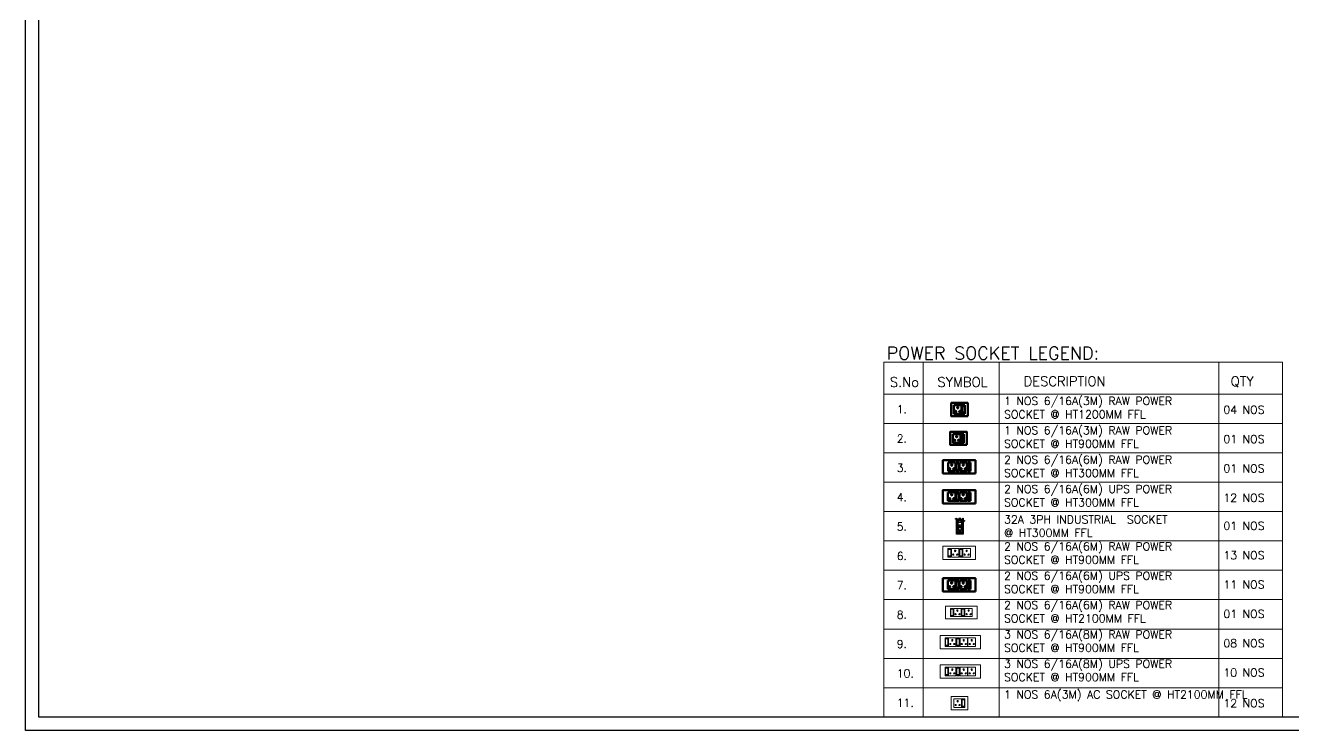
# Model space of a CAD drawing. Extents: x 3550807 to 4078732, y -628171 to -515859.
# Drawn here: x 3658105 to 3679765, y -551399 to -539353 of the extents above; entities that cross this region are included whole.
import ezdxf

# ---------------------------------------------------------------- set-up
doc = ezdxf.new("R2010")
doc.units = 0
doc.header["$LTSCALE"] = 6
doc.header["$MEASUREMENT"] = 0
doc.linetypes.add('ACAD_ISO04W100', pattern=[30, 24, -3, 0, -3])
doc.linetypes.add('CONTINU', pattern=[0])
doc.layers.get('0').update_dxf_attribs({"linetype": 'CONTINUOUS'})
for name, color, linetype, lineweight in [('axes', 40, 'ACAD_ISO04W100', 25), ('ELE 32A 3PH INDUSTRIAL SOCKET', 1, 'CONTINUOUS', 20), ('ELE-1 NO 6-16A RAW POWER SOCKET', 1, 'CONTINUOUS', 0), ('ELE-2NOS OF 6-16 RAW POWER SOCKET', 1, 'CONTINUOUS', 20), ('ELE-3NOS 6-16A POWER SOCKET', 5, 'CONTINUOUS', 25), ('ELE. 2N0S OF 6-16 UPS SOCKETS', 191, 'CONTINUOUS', 15)]:
    doc.layers.add(name, color=color, linetype=linetype, lineweight=lineweight)
doc.layers.add('ELE-6A AC SOCKET', color=7, linetype='CONTINUOUS', true_color=0x00ceb6)
doc.layers.add('ELE-8M 6-16A UPS SOCKET', color=223, linetype='CONTINUOUS')
doc.layers.add('ELE-LIGHTING WIRRING', color=7, linetype='CONTINUOUS')
doc.styles.add('ROMANS', font='romans.shx')

# ---------------------------------------------------------------- blocks, each defined once
blk = doc.blocks.new('6-16A RAW POWER SOCKET 3M')
at = {"layer": 'ELE-1 NO 6-16A RAW POWER SOCKET', "lineweight": 50}
for p, q in [((0, 58), (72, 58)), ((0, 58), (72, 58)), ((0, 33), (0, 58)), ((0, 58), (0, 33)), ((72, 33), (0, 33)), ((0, 29), (0, -35)), ((72, 29), (0, 29)), ((8, 56), (64, 56)), ((8, 35), (8, 56)), ((64, 35), (8, 35)), ((62, 56), (62, 35)), ((64, 56), (64, 35)), ((72, 58), (72, 33)), ((72, -35), (72, 29)), ((0, -35), (72, -35))]:
    blk.add_line(p, q, dxfattribs=at)
blk.add_lwpolyline([(92, 82), (92, -58), (-20, -58), (-20, 82)], close=True, dxfattribs=at)
for centre, radius, start, end in [((18, -3), 4.93, 37.1584, 322.8416), ((23, -3), 3.14, 251.4031, 108.5969), ((50, 15), 4.24, 357.49, 264.7311), ((53, 12), 3.43, 194.9049, 67.3162), ((50, -21), 4.24, 95.2689, 2.51), ((53, -18), 3.43, 292.6838, 165.0951)]:
    blk.add_arc(centre, radius, start, end, dxfattribs=at)
blk = doc.blocks.new('6 MODULES RAW POWER')
at = {"layer": 'ELE-2NOS OF 6-16 RAW POWER SOCKET', "color": 1, "ltscale": 300}
for p, q in [((-6, 92), (-6, 20)), ((-6, 92), (-6, 20)), ((19, 92), (-6, 92)), ((-6, 92), (19, 92)), ((-6, 20), (19, 20)), ((-4, 84), (-4, 28)), ((17, 84), (-4, 84)), ((-4, 30), (17, 30)), ((-4, 28), (17, 28)), ((17, 28), (17, 84)), ((19, 20), (19, 92)), ((23, 92), (87, 92)), ((23, 20), (23, 92)), ((87, 20), (23, 20)), ((87, 92), (87, 20)), ((91, 92), (91, 20)), ((91, 92), (91, 20)), ((116, 92), (91, 92)), ((91, 92), (116, 92)), ((91, 20), (116, 20)), ((93, 84), (93, 28)), ((114, 84), (93, 84)), ((93, 30), (114, 30)), ((93, 28), (114, 28)), ((114, 28), (114, 84)), ((116, 20), (116, 92)), ((120, 20), (120, 92)), ((120, 92), (184, 92)), ((184, 20), (120, 20)), ((184, 92), (184, 20))]:
    blk.add_line(p, q, dxfattribs=at)
blk.add_lwpolyline([(-49, 0), (226, 0), (226, 112), (-49, 112)], close=True, dxfattribs=at)
for centre, radius, start, end in [((37, 42), 4.25, 5.2689, 272.51), ((40, 39), 3.43, 202.6838, 75.0951), ((55, 74), 4.93, 307.1584, 232.8416), ((55, 69), 3.14, 161.4031, 18.5969), ((70, 39), 3.43, 104.9049, 337.3162), ((73, 42), 4.25, 267.49, 174.7311), ((134, 42), 4.25, 5.2689, 272.51), ((137, 39), 3.43, 202.6838, 75.0951), ((152, 74), 4.93, 307.1584, 232.8416), ((152, 69), 3.14, 161.4031, 18.5969), ((167, 39), 3.43, 104.9049, 337.3162), ((170, 42), 4.25, 267.49, 174.7311)]:
    blk.add_arc(centre, radius, start, end, dxfattribs=at)
blk = doc.blocks.new('6MODULE-UPS')
at = {"layer": 'ELE. 2N0S OF 6-16 UPS SOCKETS', "color": 223, "lineweight": 50}
for p, q in [((-6, 92), (-6, 20)), ((-6, 92), (-6, 20)), ((19, 92), (-6, 92)), ((-6, 92), (19, 92)), ((-6, 20), (19, 20)), ((-4, 84), (-4, 28)), ((17, 84), (-4, 84)), ((-4, 30), (17, 30)), ((-4, 28), (17, 28)), ((17, 28), (17, 84)), ((19, 20), (19, 92)), ((24, 92), (87, 92)), ((24, 20), (24, 92)), ((87, 20), (24, 20)), ((87, 92), (87, 20)), ((91, 92), (91, 20)), ((91, 92), (91, 20)), ((116, 92), (91, 92)), ((91, 92), (116, 92)), ((91, 20), (116, 20)), ((93, 84), (93, 28)), ((114, 84), (93, 84)), ((93, 30), (114, 30)), ((93, 28), (114, 28)), ((114, 28), (114, 84)), ((116, 20), (116, 92)), ((120, 20), (120, 92)), ((120, 92), (184, 92)), ((184, 20), (120, 20)), ((184, 92), (184, 20))]:
    blk.add_line(p, q, dxfattribs=at)
blk.add_lwpolyline([(-48, 0), (226, 0), (226, 112), (-48, 112)], close=True, dxfattribs=at)
for centre, radius, start, end in [((37, 42), 4.24, 5.2689, 272.51), ((41, 39), 3.42, 202.6838, 75.0951), ((55, 74), 4.92, 307.1584, 232.8416), ((55, 69), 3.14, 161.4031, 18.5969), ((70, 39), 3.42, 104.9049, 337.3162), ((73, 42), 4.24, 267.49, 174.7311), ((134, 42), 4.24, 5.2689, 272.51), ((137, 39), 3.42, 202.6838, 75.0951), ((152, 74), 4.92, 307.1584, 232.8416), ((152, 69), 3.14, 161.4031, 18.5969), ((167, 39), 3.42, 104.9049, 337.3162), ((170, 42), 4.24, 267.49, 174.7311)]:
    blk.add_arc(centre, radius, start, end, dxfattribs=at)
blk = doc.blocks.new('543WYH')
at = {"layer": 'ELE-2NOS OF 6-16 RAW POWER SOCKET', "color": 30, "linetype": 'ByBlock'}
for p, q in [((-124, -57), (-124, -91)), ((-26, -57), (-124, -57)), ((-26, -57), (-124, -57)), ((-124, -91), (-26, -91)), ((-124, -96), (-26, -96)), ((-124, -181), (-124, -96)), ((-113, -60), (-113, -88)), ((-37, -60), (-113, -60)), ((-113, -88), (-37, -88)), ((-110, -60), (-110, -88)), ((-37, -88), (-37, -60)), ((-26, -57), (-26, -91)), ((-26, -91), (-26, -57)), ((-26, -96), (-26, -181)), ((-26, -181), (-124, -181)), ((-124, -187), (-124, -221)), ((-26, -187), (-124, -187)), ((-26, -187), (-124, -187)), ((-124, -221), (-26, -221)), ((-124, -312), (-124, -227)), ((-124, -227), (-26, -227)), ((-113, -190), (-113, -218)), ((-37, -190), (-113, -190)), ((-113, -218), (-37, -218)), ((-110, -190), (-110, -218)), ((-37, -218), (-37, -190)), ((-26, -187), (-26, -221)), ((-26, -221), (-26, -187)), ((-26, -227), (-26, -312)), ((-26, -312), (-124, -312)), ((-124, -402), (-124, -317)), ((-124, -317), (-26, -317)), ((-26, -402), (-124, -402)), ((-26, -317), (-26, -402))]:
    blk.add_line(p, q, dxfattribs=at)
blk.add_lwpolyline([(-150, 0), (-150, -459), (0, -459), (0, 0)], close=True, dxfattribs=at)
for centre, radius, start, end in [((-98, -119), 4.6, 112.6838, 345.0951), ((-94, -115), 5.7, 275.2689, 182.51), ((-58, -139), 4.22, 71.4031, 288.5969), ((-51, -139), 6.62, 217.1584, 142.8416), ((-98, -159), 4.6, 14.9049, 247.3162), ((-98, -249), 4.6, 112.6838, 345.0951), ((-98, -289), 4.6, 14.9049, 247.3162), ((-94, -163), 5.7, 177.49, 84.7311), ((-94, -245), 5.7, 275.2689, 182.51), ((-94, -293), 5.7, 177.49, 84.7311), ((-58, -269), 4.22, 71.4031, 288.5969), ((-51, -269), 6.62, 217.1584, 142.8416), ((-98, -340), 4.6, 112.6838, 345.0951), ((-98, -379), 4.6, 14.9049, 247.3162), ((-94, -335), 5.7, 275.2689, 182.51), ((-94, -384), 5.7, 177.49, 84.7311), ((-58, -360), 4.22, 71.4031, 288.5969), ((-51, -360), 6.62, 217.1584, 142.8416)]:
    blk.add_arc(centre, radius, start, end, dxfattribs=at)
blk = doc.blocks.new('543E')
at = {"layer": 'ELE. 2N0S OF 6-16 UPS SOCKETS', "color": 72, "linetype": 'ByBlock'}
for p, q in [((-124, -57), (-124, -91)), ((-26, -57), (-124, -57)), ((-26, -57), (-124, -57)), ((-124, -91), (-26, -91)), ((-124, -96), (-26, -96)), ((-124, -181), (-124, -96)), ((-113, -60), (-113, -88)), ((-37, -60), (-113, -60)), ((-113, -88), (-37, -88)), ((-110, -60), (-110, -88)), ((-37, -88), (-37, -60)), ((-26, -57), (-26, -91)), ((-26, -91), (-26, -57)), ((-26, -96), (-26, -181)), ((-26, -181), (-124, -181)), ((-124, -187), (-124, -221)), ((-26, -187), (-124, -187)), ((-26, -187), (-124, -187)), ((-124, -221), (-26, -221)), ((-124, -312), (-124, -227)), ((-124, -227), (-26, -227)), ((-113, -190), (-113, -218)), ((-37, -190), (-113, -190)), ((-113, -218), (-37, -218)), ((-110, -190), (-110, -218)), ((-37, -218), (-37, -190)), ((-26, -187), (-26, -221)), ((-26, -221), (-26, -187)), ((-26, -227), (-26, -312)), ((-26, -312), (-124, -312)), ((-124, -402), (-124, -317)), ((-124, -317), (-26, -317)), ((-26, -402), (-124, -402)), ((-26, -317), (-26, -402))]:
    blk.add_line(p, q, dxfattribs=at)
blk.add_lwpolyline([(-150, 0), (-150, -459), (0, -459), (0, 0)], close=True, dxfattribs=at)
for centre, radius, start, end in [((-98, -119), 4.6, 112.6838, 345.0951), ((-94, -115), 5.7, 275.2689, 182.51), ((-58, -139), 4.22, 71.4031, 288.5969), ((-51, -139), 6.62, 217.1584, 142.8416), ((-98, -159), 4.6, 14.9049, 247.3162), ((-98, -249), 4.6, 112.6838, 345.0951), ((-98, -289), 4.6, 14.9049, 247.3162), ((-94, -163), 5.7, 177.49, 84.7311), ((-94, -245), 5.7, 275.2689, 182.51), ((-94, -293), 5.7, 177.49, 84.7311), ((-58, -269), 4.22, 71.4031, 288.5969), ((-51, -269), 6.62, 217.1584, 142.8416), ((-98, -340), 4.6, 112.6838, 345.0951), ((-98, -379), 4.6, 14.9049, 247.3162), ((-94, -335), 5.7, 275.2689, 182.51), ((-94, -384), 5.7, 177.49, 84.7311), ((-58, -360), 4.22, 71.4031, 288.5969), ((-51, -360), 6.62, 217.1584, 142.8416)]:
    blk.add_arc(centre, radius, start, end, dxfattribs=at)
blk = doc.blocks.new('RTUH 6U')
at = {"layer": 'ELE-2NOS OF 6-16 RAW POWER SOCKET', "color": 30, "ltscale": 300}
for p, q in [((-312, -26), (-227, -26)), ((-312, -124), (-312, -26)), ((-227, -124), (-312, -124)), ((-227, -26), (-227, -124)), ((-187, -26), (-221, -26)), ((-221, -26), (-221, -124)), ((-187, -124), (-221, -124)), ((-221, -124), (-187, -124)), ((-190, -37), (-218, -37)), ((-218, -37), (-218, -113)), ((-190, -40), (-218, -40)), ((-218, -113), (-190, -113)), ((-190, -113), (-190, -37)), ((-187, -124), (-187, -26)), ((-187, -124), (-187, -26)), ((-181, -124), (-181, -26)), ((-181, -26), (-96, -26)), ((-96, -124), (-181, -124)), ((-96, -26), (-96, -124)), ((-57, -26), (-91, -26)), ((-91, -26), (-91, -124)), ((-57, -124), (-91, -124)), ((-91, -124), (-57, -124)), ((-60, -37), (-88, -37)), ((-88, -37), (-88, -113)), ((-60, -40), (-88, -40)), ((-88, -113), (-60, -113)), ((-60, -113), (-60, -37)), ((-57, -124), (-57, -26)), ((-57, -124), (-57, -26))]:
    blk.add_line(p, q, dxfattribs=at)
blk.add_lwpolyline([(0, 0), (-368, 0), (-368, -150), (0, -150)], close=True, dxfattribs=at)
for centre, radius, start, end in [((-293, -56), 5.7, 87.49, 354.7311), ((-289, -52), 4.6, 284.9049, 157.3162), ((-269, -99), 6.62, 127.1584, 52.8416), ((-269, -92), 4.22, 341.4031, 198.5969), ((-249, -52), 4.6, 22.6838, 255.0951), ((-245, -56), 5.7, 185.2689, 92.51), ((-163, -56), 5.7, 87.49, 354.7311), ((-159, -52), 4.6, 284.9049, 157.3162), ((-139, -99), 6.62, 127.1584, 52.8416), ((-139, -92), 4.22, 341.4031, 198.5969), ((-119, -52), 4.6, 22.6838, 255.0951), ((-115, -56), 5.7, 185.2689, 92.51)]:
    blk.add_arc(centre, radius, start, end, dxfattribs=at)
blk = doc.blocks.new('5Y3AQY')
at = {"layer": 'ELE. 2N0S OF 6-16 UPS SOCKETS', "color": 72, "lineweight": 50}
for p, q in [((-312, -26), (-278, -26)), ((-312, -124), (-312, -26)), ((-312, -124), (-312, -26)), ((-312, -124), (-278, -124)), ((-278, -124), (-312, -124)), ((-309, -37), (-281, -37)), ((-309, -113), (-309, -37)), ((-309, -40), (-281, -40)), ((-281, -113), (-309, -113)), ((-281, -37), (-281, -113)), ((-278, -26), (-278, -124)), ((-272, -26), (-272, -124)), ((-187, -26), (-272, -26)), ((-272, -124), (-187, -124)), ((-187, -124), (-187, -26)), ((-181, -26), (-148, -26)), ((-181, -124), (-181, -26)), ((-181, -124), (-181, -26)), ((-181, -124), (-148, -124)), ((-148, -124), (-181, -124)), ((-179, -37), (-150, -37)), ((-179, -113), (-179, -37)), ((-179, -40), (-150, -40)), ((-150, -113), (-179, -113)), ((-150, -37), (-150, -113)), ((-148, -26), (-148, -124)), ((-57, -26), (-142, -26)), ((-142, -26), (-142, -124)), ((-142, -124), (-57, -124)), ((-57, -124), (-57, -26))]:
    blk.add_line(p, q, dxfattribs=at)
blk.add_lwpolyline([(-368, 0), (0, 0), (0, -150), (-368, -150)], close=True, dxfattribs=at)
for centre, radius, start, end in [((-254, -56), 5.7, 87.49, 354.7311), ((-249, -52), 4.6, 284.9049, 157.3162), ((-230, -99), 6.62, 127.1584, 52.8416), ((-230, -92), 4.22, 341.4031, 198.5969), ((-210, -52), 4.6, 22.6838, 255.0951), ((-205, -56), 5.7, 185.2689, 92.51), ((-124, -56), 5.7, 87.49, 354.7311), ((-119, -52), 4.6, 284.9049, 157.3162), ((-99, -99), 6.62, 127.1584, 52.8416), ((-99, -92), 4.22, 341.4031, 198.5969), ((-80, -52), 4.6, 22.6838, 255.0951), ((-75, -56), 5.7, 185.2689, 92.51)]:
    blk.add_arc(centre, radius, start, end, dxfattribs=at)
blk = doc.blocks.new('4SWUEH')
at = {"layer": 'ELE-1 NO 6-16A RAW POWER SOCKET', "color": 30, "lineweight": 50}
for p, q in [((-155, -26), (-121, -26)), ((-155, -124), (-155, -26)), ((-155, -124), (-155, -26)), ((-155, -124), (-121, -124)), ((-121, -124), (-155, -124)), ((-152, -37), (-124, -37)), ((-152, -113), (-152, -37)), ((-152, -40), (-124, -40)), ((-124, -113), (-152, -113)), ((-124, -37), (-124, -113)), ((-121, -26), (-121, -124)), ((-116, -26), (-116, -124)), ((-31, -26), (-116, -26)), ((-116, -124), (-31, -124)), ((-31, -124), (-31, -26))]:
    blk.add_line(p, q, dxfattribs=at)
blk.add_lwpolyline([(-187, 0), (0, 0), (0, -150), (-187, -150)], close=True, dxfattribs=at)
for centre, radius, start, end in [((-97, -56), 5.7, 87.49, 354.7311), ((-93, -52), 4.6, 284.9049, 157.3162), ((-73, -99), 6.62, 127.1584, 52.8416), ((-73, -92), 4.22, 341.4031, 198.5969), ((-53, -52), 4.6, 22.6838, 255.0951), ((-49, -56), 5.7, 185.2689, 92.51)]:
    blk.add_arc(centre, radius, start, end, dxfattribs=at)
blk = doc.blocks.new('54Y')
at = {"layer": 'ELE. 2N0S OF 6-16 UPS SOCKETS', "color": 140, "lineweight": 50}
for p, q in [((26, 312), (26, 278)), ((26, 278), (26, 312)), ((26, 312), (124, 312)), ((26, 312), (124, 312)), ((37, 281), (37, 309)), ((37, 309), (113, 309)), ((110, 309), (110, 281)), ((113, 309), (113, 281)), ((124, 312), (124, 278)), ((124, 278), (26, 278)), ((124, 272), (26, 272)), ((26, 272), (26, 187)), ((26, 187), (124, 187)), ((26, 181), (26, 148)), ((26, 148), (26, 181)), ((26, 181), (124, 181)), ((26, 181), (124, 181)), ((124, 148), (26, 148)), ((113, 281), (37, 281)), ((37, 150), (37, 179)), ((37, 179), (113, 179)), ((113, 150), (37, 150)), ((110, 179), (110, 150)), ((113, 179), (113, 150)), ((124, 187), (124, 272)), ((124, 181), (124, 148)), ((26, 142), (26, 57)), ((124, 142), (26, 142)), ((26, 57), (124, 57)), ((124, 57), (124, 142))]:
    blk.add_line(p, q, dxfattribs=at)
blk.add_lwpolyline([(150, 368), (150, 0), (0, 0), (0, 368)], close=True, dxfattribs=at)
for centre, radius, start, end in [((51, 230), 6.62, 37.1584, 322.8416), ((58, 230), 4.22, 251.4031, 108.5969), ((94, 254), 5.7, 357.49, 264.7311), ((94, 205), 5.7, 95.2689, 2.51), ((98, 249), 4.6, 194.9049, 67.3162), ((98, 210), 4.6, 292.6838, 165.0951), ((51, 99), 6.62, 37.1584, 322.8416), ((58, 99), 4.22, 251.4031, 108.5969), ((94, 124), 5.7, 357.49, 264.7311), ((94, 75), 5.7, 95.2689, 2.51), ((98, 119), 4.6, 194.9049, 67.3162), ((98, 80), 4.6, 292.6838, 165.0951)]:
    blk.add_arc(centre, radius, start, end, dxfattribs=at)
blk = doc.blocks.new('32A 1PH INDUSTRIAL SOCKETS')
at = {"layer": 'ELE 32A 3PH INDUSTRIAL SOCKET'}
for points in [[(-366, 47), (-366, 47), (-366, 47), (-366, 48), (-366, 48), (-367, 48), (-367, 47), (-367, 47)], [(-366, 45), (-366, 45), (-366, 46), (-366, 46), (-366, 46), (-367, 46), (-367, 46), (-367, 45)]]:
    blk.add_hatch(color=1, dxfattribs=at).paths.add_polyline_path(points)
at = {"layer": 'ELE 32A 3PH INDUSTRIAL SOCKET', "color": 1, "lineweight": 25, "ltscale": 0.225}
blk.add_lwpolyline([(-501, -104), (-501, -97), (-7, -97), (-7, 97), (-501, 97), (-501, 104), (0, 104), (0, -104)], close=True, dxfattribs=at)
at = {"layer": 'ELE 32A 3PH INDUSTRIAL SOCKET', "color": 1, "lineweight": 25}
for points in [[(-495, 32), (-477, 32), (-477, 29), (-458, 34), (-477, 39), (-477, 36), (-495, 36)], [(-402, 65), (-449, 65), (-449, -65), (-421, -65)], [(-426, 136), (-426, 139), (-426, 142)], [(-407, 88), (-426, 88)], [(-423, 134), (-423, 139), (-423, 144)], [(-412, 139), (-419, 139), (-419, 147)], [(-419, 139), (-419, 130)], [(-417, 98), (-417, 76)], [(-413, 106), (-361, 92)], [(-395, 110), (-397, 139), (-408, 139)], [(-404, 104), (-404, 65)], [(-400, 90), (-390, 80)], [(-398, 93), (-388, 83)], [(-370, 74), (-397, 139)], [(-374, 55), (-374, 53), (-374, 52), (-374, 51)], [(-370, 60), (-371, 59), (-372, 58), (-373, 57)], [(-372, 52), (-373, 53), (-372, 55), (-372, 57), (-368, 53)], [(-372, 50), (-371, 49), (-370, 48), (-368, 48)], [(-372, 48), (-371, 47), (-370, 46), (-369, 46)], [(-366, 60), (-368, 59), (-370, 59), (-370, 58)], [(-370, 59), (-366, 55)], [(-363, 60), (-365, 61), (-366, 61), (-368, 61)], [(-367, 52), (-363, 48)], [(-366, 47), (-365, 47), (-363, 48), (-363, 49)], [(-366, 46), (-365, 46), (-363, 46), (-362, 47)], [(-365, 54), (-361, 50), (-361, 52), (-360, 53), (-360, 54)], [(-361, 57), (-362, 58), (-363, 59), (-364, 59)], [(-359, 55), (-359, 57), (-360, 58), (-361, 59)], [(-360, 48), (-359, 50), (-359, 52), (-359, 53)], [(-133, 97), (-329, 97)], [(-221, 25), (-252, 25), (-252, 15), (-221, 15)], [(-242, 62), (-244, 60), (-245, 59), (-246, 57), (-246, 55), (-247, 53), (-246, 51), (-245, 49)], [(-246, 15), (-246, -15)], [(-246, 4), (-189, 4), (-189, -4), (-246, -4)], [(-235, 25), (-237, 31), (-239, 37), (-242, 43), (-245, 49), (-243, 45)], [(-222, 25), (-222, 15)], [(-174, -52), (-172, -52), (-167, -52), (-163, -51), (-159, -50), (-154, -48), (-150, -46), (-146, -43), (-143, -40), (-139, -37), (-136, -33), (-134, -29), (-131, -24), (-130, -20), (-128, -15), (-127, -10), (-126, -5), (-126, 0), (-126, 4), (-127, 8)], [(-152, 49), (-141, 50), (-138, 48), (-135, 45), (-132, 42), (-129, 38), (-126, 34), (-123, 29), (-121, 24), (-120, 20), (-127, 8), (-134, 10)], [(-128, 21), (-120, 20)], [(-107, -24), (-114, -30), (-126, -30), (-119, -24), (-117, -18), (-116, -12), (-115, -6), (-115, 0), (-115, 5), (-116, 10), (-116, 15), (-117, 20), (-121, 15), (-123, 15)], [(-126, -30), (-124, -24), (-122, -18), (-121, -12), (-120, -6), (-120, 0), (-120, 5), (-120, 10), (-121, 15)], [(-120, 20), (-117, 20)], [(-495, -33), (-477, -33), (-477, -36), (-458, -31), (-477, -26), (-477, -29), (-495, -29)], [(-487, -123), (-487, -126), (-487, -129)], [(-484, -121), (-484, -126), (-484, -132)], [(-480, -135), (-480, -118)], [(-473, -126), (-480, -126)], [(-469, -126), (-458, -126), (-450, -92)], [(-429, -65), (-429, -78), (-436, -78), (-436, -76), (-440, -76), (-440, -78), (-447, -78), (-447, -65)], [(-429, -67), (-447, -67)], [(-429, -71), (-447, -71)], [(-436, -71), (-440, -67)], [(-438, -84), (-438, -63)], [(-133, -97), (-329, -97)], [(-221, -25), (-252, -25), (-252, -15), (-221, -15)], [(-227, -25), (-225, -31), (-223, -37), (-220, -43), (-217, -49), (-220, -43), (-223, -36)], [(-222, -15), (-222, -25)], [(-221, -4), (-221, -26), (-215, -26), (-213, -30), (-210, -33), (-208, -37), (-204, -40), (-201, -43), (-197, -46), (-193, -48), (-189, -50), (-185, -51), (-181, -52), (-177, -52)], [(-220, -62), (-218, -60), (-217, -59), (-216, -57), (-216, -55), (-216, -53), (-216, -51), (-217, -49)], [(-49, -106), (-101, -92)], [(-58, -88), (-34, -88)], [(-45, -98), (-45, -78)]]:
    blk.add_lwpolyline(points, dxfattribs=at)
at = {"layer": 'ELE 32A 3PH INDUSTRIAL SOCKET', "color": 1, "lineweight": 25, "ltscale": 0.036667}
blk.add_lwpolyline([(-491, 30), (-491, -27)], dxfattribs=at)
at = {"layer": 'ELE 32A 3PH INDUSTRIAL SOCKET', "color": 1, "lineweight": 25}
for points in [[(-412, 106, 0.580946), (-435, 83), (-429, 65)], [(-235, -25, -2.970687), (-280, 84), (-278, 83), (-276, 83), (-274, 83), (-272, 83), (-271, 84), (-269, 86), (-268, 87)], [(-417, -62), (-415, -60), (-414, -59), (-413, -57), (-412, -55), (-412, -53), (-413, -51), (-414, -49, -0.770115), (-280, 84, 0.770115), (-414, -49)], [(-227, 25, -0.494902), (-84, 84), (-82, 83), (-80, 83), (-78, 83), (-76, 83), (-74, 84), (-72, 86), (-71, 87)], [(-177, -52), (-173, -52), (-169, -51), (-166, -50), (-162, -48), (-158, -46), (-154, -43), (-150, -40), (-147, -37), (-144, -33), (-141, -29), (-139, -24), (-137, -20), (-136, -15), (-135, -10), (-134, -5), (-134, 0), (-134, 5), (-134, 10), (-128, 21), (-130, 25), (-132, 29), (-135, 34), (-138, 37), (-141, 41), (-144, 44), (-148, 46), (-152, 49), (-156, 47), (-158, 48), (-162, 50), (-167, 51), (-171, 52), (-175, 52, 0.278874), (-215, 26), (-221, 26), (-221, 4)], [(-46, 62), (-47, 60), (-48, 59), (-49, 57), (-50, 55), (-50, 53), (-49, 51), (-49, 49, -0.770115), (-182, -84), (-184, -83), (-186, -83), (-188, -83), (-190, -83), (-192, -84), (-193, -86), (-195, -87)], [(-155, -48), (-125, -48, 0.407317), (-70, 0, 0.415703), (-125, 48), (-138, 48)], [(-119, -24), (-107, -24), (-105, -18), (-104, -12), (-103, -6), (-103, 0, 0.169576), (-119, 46), (-136, 46)], [(-243, -45, -0.430134), (-379, -84), (-380, -83), (-382, -83), (-384, -83), (-386, -83), (-388, -84), (-390, -86), (-391, -87)], [(-49, -106, 0.580946), (-27, -83), (-41, -32)]]:
    blk.add_lwpolyline(points, format="xyb", dxfattribs=at)
at = {"layer": 'ELE 32A 3PH INDUSTRIAL SOCKET', "color": 1, "lineweight": 13}
for points in [[(-417, 88), (-417, 88)], [(-417, 88), (-417, 88)], [(-391, 88), (-391, 88)], [(-364, 55), (-364, 55)], [(-45, -88), (-45, -88)]]:
    blk.add_lwpolyline(points, dxfattribs=at)
at = {"layer": 'ELE 32A 3PH INDUSTRIAL SOCKET', "color": 1, "lineweight": 25}
for points in [[(-380, -51), (-380, 51), (-288, 51), (-288, -51)], [(-372, 39), (-371, 39), (-370, 40), (-369, 41), (-369, 42), (-369, 43), (-369, 44), (-369, 45), (-370, 45), (-371, 46), (-372, 46), (-373, 46), (-374, 45), (-375, 45), (-375, 44), (-375, 43), (-375, 42), (-375, 41), (-374, 40), (-373, 39)], [(-296, 39), (-295, 39), (-294, 40), (-293, 41), (-293, 42), (-293, 43), (-293, 44), (-293, 45), (-294, 45), (-295, 46), (-296, 46), (-297, 46), (-298, 45), (-299, 45), (-299, 44), (-299, 43), (-299, 42), (-299, 41), (-298, 40), (-297, 39)], [(-372, -46), (-371, -46), (-370, -45), (-369, -45), (-369, -44), (-369, -43), (-369, -42), (-369, -41), (-370, -40), (-371, -39), (-372, -39), (-373, -39), (-374, -40), (-375, -41), (-375, -42), (-375, -43), (-375, -44), (-375, -45), (-374, -45), (-373, -46)], [(-296, -46), (-295, -46), (-294, -45), (-293, -45), (-293, -44), (-293, -43), (-293, -42), (-293, -41), (-294, -40), (-295, -39), (-296, -39), (-297, -39), (-298, -40), (-299, -41), (-299, -42), (-299, -43), (-299, -44), (-299, -45), (-298, -45), (-297, -46)]]:
    blk.add_lwpolyline(points, close=True, dxfattribs=at)
for centre, radius in [((-420, 139), 11.7), ((-417, 88), 6.57), ((-394, 87), 9.32), ((-394, 86), 7.39), ((-252, 77), 18.6), ((-252, 77), 10.5), ((-55, 77), 18.6), ((-55, 77), 10.5), ((-481, -126), 11.5), ((-407, -77), 18.5), ((-407, -77), 10.6), ((-210, -77), 18.5), ((-210, -77), 10.6), ((-45, -88), 6.48)]:
    blk.add_circle(centre, radius, dxfattribs=at)
for radius, start, end in [(97.4, 59.7533, 158.0316), (97.5, 239.7992, 30.2008)]:
    blk.add_arc((-133, 0), radius, start, end, dxfattribs=at)
at = {"layer": 'ELE 32A 3PH INDUSTRIAL SOCKET', "color": 1}
for points in [[(-393, 110), (-397, 110), (-394, 96)], [(-368, 75), (-372, 73), (-365, 61)], [(-452, -91), (-448, -92), (-447, -78)]]:
    blk.add_solid(points, dxfattribs=at)
blk = doc.blocks.new('EQ2WE')
at = {"layer": 'ELE-6A AC SOCKET', "lineweight": 0}
for p, q in [((-99, 170), (-215, 170)), ((-215, 170), (-215, 36)), ((-215, 36), (-99, 36)), ((-99, 36), (-99, 170)), ((-91, 36), (-91, 170)), ((-91, 170), (-45, 170)), ((-45, 170), (-91, 170)), ((-45, 36), (-91, 36)), ((-87, 51), (-87, 155)), ((-87, 155), (-48, 155)), ((-48, 55), (-87, 55)), ((-48, 51), (-87, 51)), ((-48, 155), (-48, 51)), ((-45, 170), (-45, 36)), ((-45, 170), (-45, 36))]:
    blk.add_line(p, q, dxfattribs=at)
blk.add_lwpolyline([(0, 0), (-257, 0), (-257, 206), (0, 206)], close=True, dxfattribs=at)
for centre, radius, start, end in [((-190, 77), 7.83, 5.2689, 272.51), ((-184, 72), 6.31, 202.6838, 75.0951), ((-157, 136), 9.08, 307.1584, 232.8416), ((-157, 127), 5.79, 161.4031, 18.5969), ((-130, 72), 6.31, 104.9049, 337.3162), ((-124, 77), 7.83, 267.49, 174.7311)]:
    blk.add_arc(centre, radius, start, end, dxfattribs=at)

msp = doc.modelspace()

# ---------------------------------------------------------------- linework, layer by layer
for points in [[(3703186.6, -519387.1), (3703186.6, -551398.5), (3658105.4, -551398.5), (3658105.4, -519387.1)], [(3702954.8, -519618.9), (3702954.8, -551166.7), (3658337.2, -551166.7), (3658337.2, -519618.9)]]:
    msp.add_lwpolyline(points, close=True)
at = {"layer": 'axes', "color": 7, "linetype": 'CONTINU', "lineweight": 0}
for p, q in [((3673436.6, -545105.9), (3673436.6, -551166.7)), ((3674736.8, -545105.9), (3674736.8, -551166.7)), ((3678489.1, -545105.9), (3678489.1, -551166.7)), ((3672764.1, -545652.3), (3679576.5, -545652.3)), ((3672764.1, -546153.6), (3679576.5, -546153.6)), ((3672764.1, -546654.9), (3679576.5, -546654.9)), ((3672764.1, -547156.2), (3679576.5, -547156.2)), ((3672764.1, -547657.5), (3679576.5, -547657.5)), ((3672764.1, -548158.8), (3679576.5, -548158.8)), ((3672764.1, -548660.2), (3679576.5, -548660.2)), ((3672764.1, -549161.5), (3679576.5, -549161.5)), ((3672764.1, -549662.8), (3679576.5, -549662.8)), ((3672764.1, -550164.1), (3679576.5, -550164.1)), ((3672764.1, -550665.4), (3679576.5, -550665.4)), ((3672764.1, -551166.7), (3679576.5, -551166.7))]:
    msp.add_line(p, q, dxfattribs=at)
msp.add_lwpolyline([(3672764.1, -551166.7), (3672764.1, -545105.9), (3679576.5, -545105.9), (3679576.5, -551166.7)], dxfattribs=at)

# ---------------------------------------------------------------- block references
at = {"layer": 'ELE 32A 3PH INDUSTRIAL SOCKET', "linetype": 'ByBlock', "xscale": 0.5430997067698019, "yscale": 0.5430997067698019, "zscale": 0.5430997067698019, "rotation": 270}
msp.add_blockref('32A 1PH INDUSTRIAL SOCKETS', (3674064.1, -548043.3), dxfattribs=at)
at = {"layer": 'ELE-1 NO 6-16A RAW POWER SOCKET', "linetype": 'ByBlock', "xscale": 2.01615133893596, "yscale": 2.01615133893596, "zscale": 2.01615133893596, "rotation": 270}
msp.add_blockref('6-16A RAW POWER SOCKET 3M', (3674034.4, -545842.5), dxfattribs=at)
at = {"layer": 'ELE-1 NO 6-16A RAW POWER SOCKET', "color": 3, "linetype": 'ByBlock', "xscale": 1.501901086474884, "yscale": 1.501901086474884, "zscale": 1.501901086474884, "rotation": 180}
msp.add_blockref('4SWUEH', (3673900.4, -546519.5), dxfattribs=at)
at = {"layer": 'ELE-2NOS OF 6-16 RAW POWER SOCKET', "color": 254, "linetype": 'ByBlock', "true_color": 0xdebad0, "xscale": 1.501901086474884, "yscale": 1.501901086474884, "zscale": 1.501901086474884, "rotation": 270}
msp.add_blockref('54Y', (3673776.5, -546781.4), dxfattribs=at)
at = {"layer": 'ELE-2NOS OF 6-16 RAW POWER SOCKET', "color": 3, "linetype": 'ByBlock', "xscale": 1.503480796491802, "yscale": 1.503480796491802, "zscale": 1.503480796491802, "rotation": 180}
msp.add_blockref('RTUH 6U', (3673775.8, -548474.4), dxfattribs=at)
at = {"layer": 'ELE-2NOS OF 6-16 RAW POWER SOCKET', "xscale": 1.961210270178065, "yscale": 1.961210270178065, "zscale": 1.961210270178065}
msp.add_blockref('6 MODULES RAW POWER', (3673915.7, -549490.7), dxfattribs=at)
at = {"layer": 'ELE-3NOS 6-16A POWER SOCKET', "color": 254, "linetype": 'ByBlock', "true_color": 0xdebad0, "xscale": 1.50348041774954, "yscale": 1.50348041774954, "zscale": 1.50348041774954, "rotation": 90}
msp.add_blockref('543WYH', (3673726.4, -549775.3), dxfattribs=at)
at = {"layer": 'ELE-6A AC SOCKET', "color": 254, "linetype": 'ByBlock', "true_color": 0xdebad0, "xscale": 1.095458079400437, "yscale": 1.095458079400437, "zscale": 1.095458079400437}
msp.add_blockref('EQ2WE', (3674198.8, -551042.9), dxfattribs=at)
at = {"layer": 'ELE-8M 6-16A UPS SOCKET', "color": 254, "linetype": 'ByBlock', "true_color": 0xdebad0, "xscale": 1.503480938436121, "yscale": 1.503480938436121, "zscale": 1.503480938436121, "rotation": 90}
msp.add_blockref('543E', (3673726.4, -550276.6), dxfattribs=at)
at = {"layer": 'ELE. 2N0S OF 6-16 UPS SOCKETS', "xscale": -2.021348488983858, "yscale": 2.021348488983858, "zscale": 2.021348488983858, "rotation": 359.9999999999999}
msp.add_blockref('6MODULE-UPS', (3674232.6, -547516.8), dxfattribs=at)
at = {"layer": 'ELE. 2N0S OF 6-16 UPS SOCKETS', "color": 3, "linetype": 'ByBlock', "xscale": 1.503481292678189, "yscale": 1.503481292678189, "zscale": 1.503481292678189, "rotation": 180}
msp.add_blockref('5Y3AQY', (3673775.8, -549020.7), dxfattribs=at)

# ---------------------------------------------------------------- texts
at = {"layer": 'ELE-LIGHTING WIRRING', "color": 7, "linetype": 'CONTINU', "lineweight": 0, "attachment_point": 1, "style": 'ROMANS'}
for s, insert, char_height, width in [('{\\C256;POWER SOCKET LEGEND:}', (3672815.2, -544842.3), 218.723, 5224.125), ('{\\C256;S.No}', (3672869.3, -545363.2), 164.043, 419.902), ('{\\C256;SYMBOL}', (3673681.4, -545363.2), 164.043, 419.902), ('{\\C256;DESCRIPTION}', (3675154, -545349.9), 164.043, 419.902), ('{\\C256;QTY}', (3678689.2, -545349.9), 164.043, 419.902), ('1 NOS 6/16A(3M) RAW POWER \\PSOCKET @ HT1200MM FFL ', (3674818.9, -545700), 136.702, 4647.54), ('{\\C256;1.}', (3672985.7, -545840.6), 136.7, 419.902), ('{\\C256;04 NOS\\P}', (3678565.1, -545849.7), 136.702, 1017.44), ('1 NOS 6/16A(3M) RAW POWER \\PSOCKET @ HT900MM FFL ', (3674818.9, -546201.3), 136.702, 4647.54), ('{\\C256;2.}', (3672985.7, -546341.9), 136.7, 419.902), ('{\\C256;01 NOS\\P}', (3678565.1, -546351), 136.702, 1017.44), ('2 NOS 6/16A(6M) RAW POWER \\PSOCKET @ HT300MM FFL ', (3674818.9, -546702.6), 136.702, 4647.54), ('{\\C256;3.}', (3672985.7, -546843.2), 136.7, 419.902), ('{\\C256;01 NOS\\P}', (3678565.1, -546852.3), 136.702, 1017.44), ('2 NOS 6/16A(6M) UPS POWER \\PSOCKET @ HT300MM FFL ', (3674818.9, -547203.9), 136.702, 4647.54), ('{\\C256;4.}', (3672985.7, -547344.5), 136.7, 419.902), ('{\\C256;12 NOS\\P}', (3678565.1, -547353.6), 136.702, 1017.44), ('32A 3PH INDUSTRIAL  SOCKET \\P@ HT300MM FFL ', (3674818.9, -547724), 136.702, 4647.54), ('{\\C256;5.}', (3672985.7, -547845.8), 136.7, 419.902), ('{\\C256;01 NOS\\P}', (3678565.1, -547832.4), 136.702, 1017.44), ('2 NOS 6/16A(6M) RAW POWER \\PSOCKET @ HT900MM FFL ', (3674818.9, -548184), 136.702, 4647.54), ('{\\C256;6.}', (3672985.7, -548347.1), 136.7, 419.902), ('{\\C256;13 NOS\\P}', (3678565.1, -548333.7), 136.702, 1017.44), ('2 NOS 6/16A(6M) UPS POWER \\PSOCKET @ HT900MM FFL ', (3674818.9, -548685.3), 136.702, 4647.54), ('{\\C256;11 NOS\\P}', (3678565.1, -548835), 136.702, 1017.44), ('{\\C256;7.}', (3672985.7, -548848.4), 136.7, 419.902), ('2 NOS 6/16A(6M) RAW POWER \\PSOCKET @ HT2100MM FFL ', (3674818.9, -549186.6), 136.702, 4647.54), ('{\\C256;8.}', (3672985.7, -549349.8), 136.7, 419.902), ('{\\C256;01 NOS\\P}', (3678565.1, -549336.3), 136.702, 1017.44), ('3 NOS 6/16A(8M) RAW POWER \\PSOCKET @ HT900MM FFL ', (3674818.9, -549687.9), 136.702, 4647.54), ('{\\C256;9.}', (3672985.7, -549851.1), 136.7, 419.902), ('{\\C256;08 NOS\\P}', (3678565.1, -549837.6), 136.702, 1017.44), ('{\\C256;10.\\P}', (3672985.7, -550352.4), 136.7, 419.902), ('3 NOS 6/16A(8M) UPS POWER \\PSOCKET @ HT900MM FFL ', (3674818.9, -550189.2), 136.702, 4647.54), ('{\\C256;10 NOS\\P}', (3678565.1, -550338.9), 136.702, 1017.44), ('1 NOS 6A(3M) AC SOCKET @ HT2100MM FFL ', (3674818.9, -550713.1), 136.702, 4196.107), ('{\\C256;11.}', (3672985.7, -550853.7), 136.702, 419.902), ('{\\C256;12 NOS}', (3678565.1, -550862.8), 136.702, 1017.44)]:
    msp.add_mtext(s, dxfattribs=dict(at, insert=insert, char_height=char_height, width=width))

doc.saveas('drawing.dxf')
